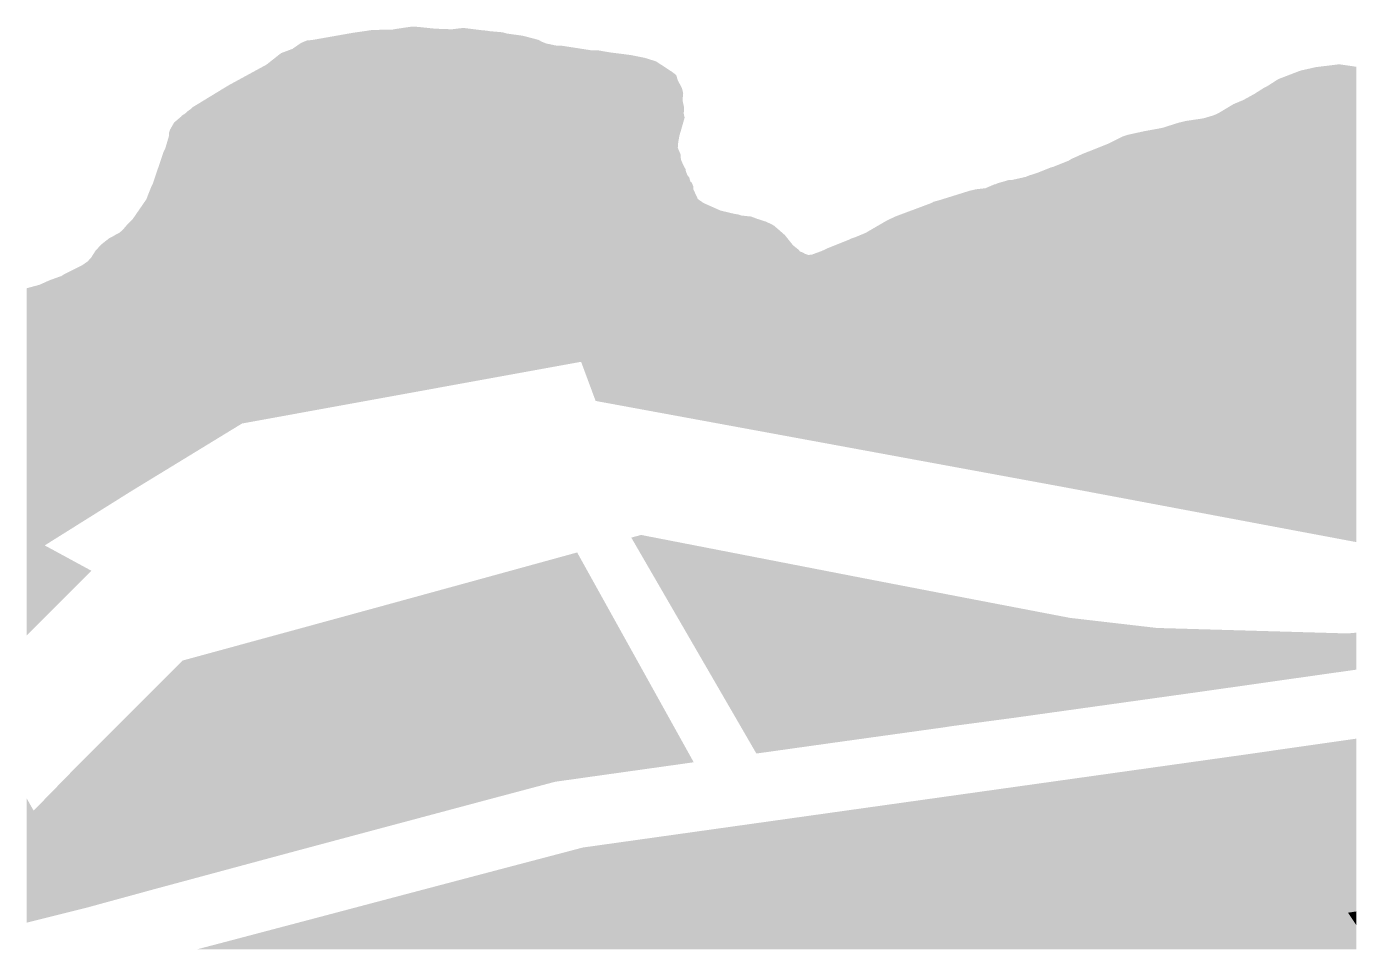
# Model space of a CAD drawing. Header units: inches. Extents: x 170.58301 to 170.58657, y -45.74609 to -45.74362.
import ezdxf

# ---------------------------------------------------------------- set-up
doc = ezdxf.new("R2010")
doc.units = ezdxf.units.IN
doc.header["$MEASUREMENT"] = 0

msp = doc.modelspace()

# ---------------------------------------------------------------- hatches: boundary and pattern name
for points in [[(170.5854251, -45.744317), (170.5854137, -45.7443245), (170.5853861, -45.7443339), (170.5853835, -45.7443338), (170.5853051, -45.7443742), (170.5852992, -45.7443759), (170.5852699, -45.7443915), (170.5852534, -45.7443975), (170.5852273, -45.7444014), (170.5852105, -45.7444011), (170.5851759, -45.7444066), (170.5851051, -45.7444086), (170.5850767, -45.744407), (170.5850325, -45.7443951), (170.5850243, -45.7443918), (170.5849789, -45.7443631), (170.5849305, -45.744318), (170.58489, -45.7442966), (170.5848254, -45.7442788), (170.5848164, -45.7442777), (170.584803, -45.7442724), (170.5847856, -45.7442702), (170.584778, -45.7442677), (170.5847622, -45.7442596), (170.5847553, -45.7442536), (170.5847395, -45.744246), (170.584728, -45.7442425), (170.5847101, -45.7442371), (170.5846933, -45.7442354), (170.5846767, -45.7442309), (170.5846761, -45.7442291), (170.5846623, -45.7442197), (170.5846566, -45.7442177), (170.5846384, -45.7442046), (170.5846304, -45.744194), (170.5846063, -45.7441708), (170.5846039, -45.7441653), (170.5845965, -45.7441569), (170.5845909, -45.7441527), (170.5845827, -45.7441344), (170.5845802, -45.7441321), (170.5845797, -45.7441298), (170.584576, -45.7441252), (170.5845744, -45.7441183), (170.584572, -45.7441142), (170.5845633, -45.7441072), (170.5845617, -45.7440994), (170.584552, -45.7440838), (170.5845337, -45.7440612), (170.5845303, -45.7439159), (170.5845016, -45.7438937), (170.5844765, -45.7438601), (170.5844485, -45.7438514), (170.5843664, -45.7438405), (170.5842939, -45.7438222), (170.5841444, -45.7437984), (170.584131, -45.7437963), (170.5840668, -45.7437941), (170.5839771, -45.7437988), (170.5839472, -45.7438065), (170.5838565, -45.7438299), (170.5837389, -45.7439152), (170.5837299, -45.7439217), (170.583718, -45.7439304), (170.5836683, -45.7439548), (170.5836284, -45.7440155), (170.5836235, -45.7440377), (170.583492, -45.7442475), (170.5833278, -45.744422), (170.583012, -45.7444923), (170.583012, -45.7443206), (170.5830467, -45.7443112), (170.5830734, -45.7442992), (170.5831012, -45.7442891), (170.5831039, -45.7442887), (170.5831119, -45.7442833), (170.5831605, -45.7442592), (170.5831753, -45.7442488), (170.5831841, -45.7442398), (170.5831965, -45.7442202), (170.5832114, -45.7442039), (170.5832336, -45.7441863), (170.5832436, -45.7441814), (170.583253, -45.7441756), (170.583259, -45.7441729), (170.5832691, -45.7441648), (170.5832813, -45.7441503), (170.5832956, -45.7441363), (170.5833326, -45.7440826), (170.5833461, -45.7440484), (170.5833503, -45.7440402), (170.5833785, -45.7439561), (170.5833834, -45.7439465), (170.5833936, -45.7439118), (170.5833939, -45.7439031), (170.5833961, -45.7438962), (170.5834072, -45.7438766), (170.583426, -45.7438608), (170.5834281, -45.7438581), (170.5834361, -45.7438531), (170.5834435, -45.7438464), (170.5834523, -45.7438401), (170.5834563, -45.743836), (170.5835526, -45.7437773), (170.5835569, -45.743775), (170.583567, -45.7437694), (170.5836544, -45.7437218), (170.5836936, -45.7436909), (170.5837241, -45.7436795), (170.5837475, -45.7436633), (170.5837628, -45.7436571), (170.5837779, -45.7436555), (170.5838873, -45.7436362), (170.5839394, -45.7436287), (170.5839518, -45.7436289), (170.583961, -45.7436281), (170.5839912, -45.7436281), (170.5840017, -45.743626), (170.5840439, -45.7436198), (170.5840596, -45.7436205), (170.584106, -45.7436254), (170.5841511, -45.743627), (170.584182, -45.7436233), (170.5842368, -45.7436302), (170.5842441, -45.7436303), (170.5842486, -45.7436317), (170.5842872, -45.7436351), (170.5842982, -45.7436384), (170.5843406, -45.7436442), (170.5843835, -45.7436554), (170.5843925, -45.7436606), (170.5844048, -45.7436653), (170.5844152, -45.7436673), (170.5844276, -45.7436703), (170.5844453, -45.743671), (170.5845242, -45.7436832), (170.5845438, -45.7436836), (170.5845758, -45.7436891), (170.5846299, -45.7436959), (170.5846677, -45.7437034), (170.5846982, -45.743713), (170.5847406, -45.7437408), (170.5847521, -45.7437496), (170.5847562, -45.7437635), (170.5847673, -45.7437843), (170.5847708, -45.7437986), (170.5847689, -45.7438169), (170.5847729, -45.7438353), (170.5847723, -45.7438532), (170.5847746, -45.7438638), (170.5847606, -45.7439122), (170.5847575, -45.7439291), (170.5847563, -45.7439447), (170.5847636, -45.7439617), (170.584764, -45.7439709), (170.5847657, -45.7439788), (170.5847743, -45.7439972), (170.5847768, -45.744), (170.5847779, -45.7440069), (170.5847815, -45.7440166), (170.5847872, -45.7440245), (170.5847901, -45.7440351), (170.5847933, -45.744037), (170.5847982, -45.7440485), (170.5847979, -45.7440554), (170.5848102, -45.7440817), (170.584825, -45.7440921), (170.5848708, -45.7441125), (170.5849079, -45.7441213), (170.5849183, -45.7441229), (170.5849268, -45.7441258), (170.5849529, -45.7441285), (170.5849691, -45.7441347), (170.5849918, -45.7441419), (170.5850092, -45.74415), (170.585015, -45.7441537), (170.585043, -45.744178), (170.5850645, -45.744205), (170.5850817, -45.744219), (170.5850829, -45.7442218), (170.585092, -45.7442251), (170.5850958, -45.7442279), (170.5851062, -45.7442313), (170.5851154, -45.7442305), (170.5851426, -45.7442204), (170.5851586, -45.7442129), (170.585215, -45.7441903), (170.5852203, -45.7441877), (170.5852296, -45.7441846), (170.5852595, -45.7441722), (170.5853093, -45.7441432), (170.5854251, -45.744317)], [(170.586574, -45.7450004), (170.5857883, -45.7448527), (170.5854251, -45.744317), (170.5853093, -45.7441432), (170.5853169, -45.7441388), (170.5853402, -45.7441279), (170.5854355, -45.7440923), (170.5854415, -45.7440888), (170.5854534, -45.7440858), (170.5855392, -45.7440591), (170.5855562, -45.7440553), (170.5855805, -45.7440526), (170.5856041, -45.7440424), (170.5856073, -45.744042), (170.5856113, -45.7440399), (170.585643, -45.7440306), (170.5856521, -45.7440304), (170.585689, -45.7440221), (170.5856956, -45.7440191), (170.5857208, -45.744011), (170.5857559, -45.7439969), (170.5857625, -45.7439952), (170.5858023, -45.7439793), (170.585811, -45.743974), (170.585841, -45.7439606), (170.58591, -45.7439331), (170.5859493, -45.7439136), (170.5859606, -45.7439098), (170.5860059, -45.7438999), (170.5860539, -45.7438911), (170.5860981, -45.7438771), (170.5861172, -45.7438725), (170.5861644, -45.7438655), (170.5861928, -45.743857), (170.5862041, -45.7438518), (170.586245, -45.7438273), (170.5862709, -45.7438165), (170.5863003, -45.7438004), (170.5863251, -45.7437846), (170.5863338, -45.7437803), (170.5863647, -45.7437605), (170.5864237, -45.7437378), (170.5864658, -45.7437283), (170.586528, -45.7437207), (170.586574, -45.7437274), (170.586574, -45.7450004)], [(170.5839472, -45.7438065), (170.5839771, -45.7437988), (170.5840668, -45.7437941), (170.584131, -45.7437963), (170.5841444, -45.7437984), (170.5841018, -45.7438537), (170.5840455, -45.7438589), (170.5840013, -45.7439391), (170.5841455, -45.7442889), (170.584333, -45.7444324), (170.584373, -45.7445401), (170.5841926, -45.7445729), (170.5836235, -45.7440377), (170.5836284, -45.7440155), (170.5836683, -45.7439548), (170.583718, -45.7439304), (170.5837299, -45.7439217), (170.5837389, -45.7439152), (170.5838565, -45.7438299), (170.5839472, -45.7438065)], [(170.5844973, -45.7445175), (170.584373, -45.7445401), (170.584333, -45.7444324), (170.5841455, -45.7442889), (170.5840013, -45.7439391), (170.5840455, -45.7438589), (170.5841018, -45.7438537), (170.5841444, -45.7437984), (170.5842939, -45.7438222), (170.5843664, -45.7438405), (170.5844485, -45.7438514), (170.5844765, -45.7438601), (170.5845016, -45.7438937), (170.5845303, -45.7439159), (170.5845337, -45.7440612), (170.584552, -45.7440838), (170.5844973, -45.7445175)], [(170.5836235, -45.7440377), (170.5841926, -45.7445729), (170.5837382, -45.7446556), (170.5836014, -45.7446805), (170.5836118, -45.744383), (170.5835815, -45.7442965), (170.583492, -45.7442475), (170.5836235, -45.7440377)], [(170.5844973, -45.7445175), (170.584552, -45.7440838), (170.5845617, -45.7440994), (170.5845633, -45.7441072), (170.584572, -45.7441142), (170.5845744, -45.7441183), (170.584576, -45.7441252), (170.5845797, -45.7441298), (170.5845802, -45.7441321), (170.5845827, -45.7441344), (170.5845909, -45.7441527), (170.5845965, -45.7441569), (170.5846039, -45.7441653), (170.5846063, -45.7441708), (170.5846304, -45.744194), (170.5846384, -45.7442046), (170.5846566, -45.7442177), (170.5846623, -45.7442197), (170.5846761, -45.7442291), (170.5846767, -45.7442309), (170.5846933, -45.7442354), (170.5847101, -45.7442371), (170.584728, -45.7442425), (170.5847395, -45.744246), (170.5847553, -45.7442536), (170.5847622, -45.7442596), (170.584778, -45.7442677), (170.5847856, -45.7442702), (170.584803, -45.7442724), (170.5848164, -45.7442777), (170.5848254, -45.7442788), (170.58489, -45.7442966), (170.5849305, -45.744318), (170.5849789, -45.7443631), (170.5850243, -45.7443918), (170.5850325, -45.7443951), (170.5850767, -45.744407), (170.5851051, -45.7444086), (170.5851759, -45.7444066), (170.5852105, -45.7444011), (170.5852273, -45.7444014), (170.5852534, -45.7443975), (170.5852699, -45.7443915), (170.5852992, -45.7443759), (170.5853051, -45.7443742), (170.5853835, -45.7443338), (170.5853861, -45.7443339), (170.5854137, -45.7443245), (170.5854251, -45.744317), (170.5857883, -45.7448527), (170.5845362, -45.7446223), (170.5844973, -45.7445175)], [(170.583492, -45.7442475), (170.5835815, -45.7442965), (170.5836118, -45.744383), (170.5836014, -45.7446805), (170.583589, -45.7446828), (170.5832915, -45.7448645), (170.583012, -45.7446264), (170.583012, -45.7444923), (170.5833278, -45.744422), (170.583492, -45.7442475)], [(170.5830606, -45.7450092), (170.583012, -45.745009), (170.583012, -45.7446264), (170.5832915, -45.7448645), (170.5830606, -45.7450092)], [(170.5846581, -45.7449812), (170.5849353, -45.7450351), (170.5851859, -45.7455359), (170.5849668, -45.7455666), (170.5846317, -45.7449883), (170.5846581, -45.7449812)], [(170.5830606, -45.7450092), (170.5831855, -45.745077), (170.583012, -45.7452511), (170.583012, -45.745009), (170.5830606, -45.7450092)], [(170.5844867, -45.7450281), (170.584799, -45.74559), (170.5845177, -45.7456295), (170.5842219, -45.7451009), (170.5844867, -45.7450281)], [(170.5852383, -45.745094), (170.5852724, -45.7451006), (170.58547, -45.7454964), (170.5851859, -45.7455359), (170.5849353, -45.7450351), (170.5852383, -45.745094)], [(170.5842476, -45.7456901), (170.5839576, -45.7451734), (170.5842219, -45.7451009), (170.5845177, -45.7456295), (170.5844277, -45.7456422), (170.5842476, -45.7456901)], [(170.5856557, -45.7454711), (170.5854888, -45.7454934), (170.58547, -45.7454964), (170.5852724, -45.7451006), (170.5855323, -45.7451507), (170.5856557, -45.7454711)], [(170.5836936, -45.7452456), (170.5839576, -45.7451734), (170.5842476, -45.7456901), (170.5839828, -45.7457609), (170.5836936, -45.7452456)], [(170.5855323, -45.7451507), (170.5858068, -45.7452033), (170.5860398, -45.7452303), (170.5861554, -45.7454013), (170.5856557, -45.7454711), (170.5855323, -45.7451507)], [(170.58343, -45.7453175), (170.5836936, -45.7452456), (170.5839828, -45.7457609), (170.583965, -45.7457656), (170.5838153, -45.7454963), (170.5835671, -45.7455638), (170.58343, -45.7453175)], [(170.5864123, -45.745241), (170.5865505, -45.745245), (170.586574, -45.7452428), (170.586574, -45.7453419), (170.5864467, -45.7453599), (170.5861554, -45.7454013), (170.5860398, -45.7452303), (170.5864123, -45.745241)], [(170.5835671, -45.7455638), (170.5837175, -45.7458319), (170.5833554, -45.7459295), (170.5831624, -45.7455846), (170.58343, -45.7453175), (170.5835671, -45.7455638)], [(170.5838153, -45.7454963), (170.583965, -45.7457656), (170.5837175, -45.7458319), (170.5835671, -45.7455638), (170.5838153, -45.7454963)], [(170.586268, -45.7455705), (170.5865223, -45.745534), (170.586574, -45.7456104), (170.586574, -45.7459895), (170.5865514, -45.7459928), (170.586268, -45.7455705)], [(170.586574, -45.7456104), (170.5865223, -45.745534), (170.586574, -45.7455267), (170.586574, -45.7456104)], [(170.5846495, -45.7460911), (170.584502, -45.7458183), (170.586268, -45.7455705), (170.5865514, -45.7459928), (170.586574, -45.7460263), (170.586574, -45.7460911), (170.5846495, -45.7460911)], [(170.5831624, -45.7455846), (170.5833554, -45.7459295), (170.5831776, -45.7459781), (170.5830309, -45.7457195), (170.5831624, -45.7455846)], [(170.583012, -45.7456862), (170.5830309, -45.7457195), (170.583012, -45.7457381), (170.583012, -45.7456862)], [(170.583012, -45.7457381), (170.5830309, -45.7457195), (170.5831776, -45.7459781), (170.583012, -45.7460196), (170.583012, -45.7457381)], [(170.584502, -45.7458183), (170.5846495, -45.7460911), (170.5843731, -45.7460911), (170.5842601, -45.745882), (170.584502, -45.7458183)], [(170.5840963, -45.7460911), (170.5840177, -45.745946), (170.5842601, -45.745882), (170.5843731, -45.7460911), (170.5840963, -45.7460911)], [(170.583468, -45.7460911), (170.583533, -45.7460741), (170.5837754, -45.7460101), (170.5840177, -45.745946), (170.5840963, -45.7460911), (170.583468, -45.7460911)], [(170.586574, -45.7460263), (170.5865514, -45.7459928), (170.586574, -45.7459895), (170.586574, -45.7460263)]]:
    msp.add_hatch(color=256).paths.add_polyline_path(points, flags=0)

doc.saveas('drawing.dxf')
